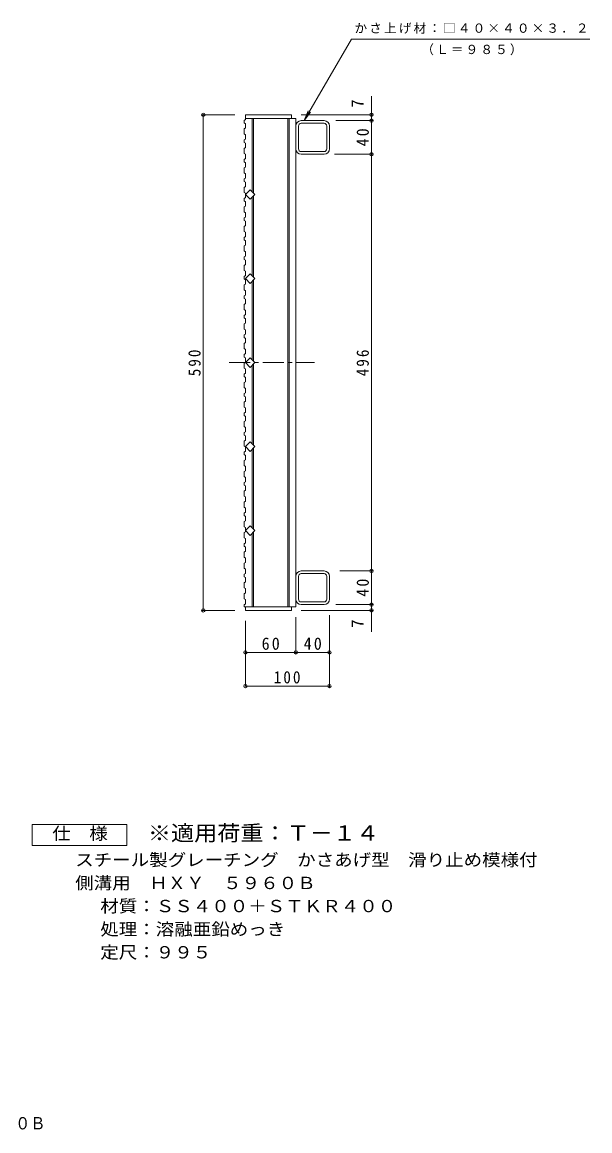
# Model space of a CAD drawing. Units: millimetres, scale not verified. Extents: x -841 to 845, y -687 to 672.
# Drawn here: x 170 to 845, y -687 to 633 of the extents above; entities that cross this region are included whole.
import ezdxf
from ezdxf.enums import TextEntityAlignment as Align

# ---------------------------------------------------------------- set-up
doc = ezdxf.new("R2010")
doc.units = ezdxf.units.MM
doc.header["$LTSCALE"] = 5
doc.header["$PDMODE"] = 32
doc.header["$PDSIZE"] = 4
doc.linetypes.add('CHAIN1', pattern=[8, 5, -1, 1, -1])
for name, color, linetype, lineweight in [('1-1_1-1ﾚｲﾔ', 2, 'Continuous', 9), ('1-2_1-2ﾚｲﾔ', 3, 'Continuous', 9), ('1-4_1-4ﾚｲﾔ', 7, 'Continuous', 9), ('F-4_F-4ﾚｲﾔ', 2, 'Continuous', 9)]:
    doc.layers.add(name, color=color, linetype=linetype, lineweight=lineweight)
doc.layers.add('F-5_F-5ﾚｲﾔ', color=2, linetype='Continuous')
doc.styles.add('ＭＳ ゴシック', font='')
doc.styles.get('ＭＳ ゴシック').set_extended_font_data('MS Gothic')

msp = doc.modelspace()

# ---------------------------------------------------------------- linework, layer by layer
at = {"layer": '1-1_1-1ﾚｲﾔ'}
for p, q in [((528.735, 515.833), (501.535, 515.833)), ((498.335, 482.233), (498.335, 509.433)), ((528.735, 512.633), (501.535, 512.633)), ((531.935, 482.233), (531.935, 509.433)), ((535.135, 482.233), (535.135, 509.433)), ((501.535, 479.033), (528.735, 479.033)), ((528.735, 475.833), (501.535, 475.833)), ((528.735, -20.167), (501.535, -20.167)), ((501.535, -23.367), (528.735, -23.367)), ((498.335, -26.567), (498.335, -53.767)), ((531.935, -26.567), (531.935, -53.767)), ((535.135, -26.567), (535.135, -53.767)), ((528.735, -56.967), (501.535, -56.967)), ((528.735, -60.167), (501.535, -60.167))]:
    msp.add_line(p, q, dxfattribs=at)
for centre, radius, start, end in [((501.535, 509.433), 6.4, 90, 180), ((528.735, 509.433), 6.4, 0, 90), ((501.535, 509.433), 3.2, 90, 180), ((528.735, 509.433), 3.2, 0, 90), ((501.535, 482.233), 6.4, 180, 270), ((501.535, 482.233), 3.2, 180, 270), ((528.735, 482.233), 6.4, 270, 0), ((528.735, 482.233), 3.2, 270, 0), ((501.535, -26.567), 6.4, 90, 180), ((501.535, -26.567), 3.2, 90, 180), ((528.735, -26.567), 6.4, 0, 90), ((528.735, -26.567), 3.2, 0, 90), ((501.535, -53.767), 6.4, 180, 270), ((501.535, -53.767), 3.2, 180, 270), ((528.735, -53.767), 3.2, 270, 0), ((528.735, -53.767), 6.4, 270, 0)]:
    msp.add_arc(centre, radius, start, end, dxfattribs=at)
at = {"layer": '1-2_1-2ﾚｲﾔ'}
for p, q in [((433.635, 516.19), (435.135, 517.19)), ((433.635, 516.19), (433.635, 513.19)), ((435.135, 522.833), (435.135, 517.19)), ((435.135, 518.333), (495.135, 518.333)), ((443.135, 431.147), (443.135, 518.333)), ((444.635, 429.647), (444.635, 518.333)), ((485.635, 518.333), (485.635, 322.833)), ((487.135, 518.333), (487.135, 322.833)), ((495.135, -62.667), (495.135, 518.333)), ((433.635, 513.19), (435.135, 512.19)), ((433.635, 506.077), (435.135, 507.077)), ((433.635, 506.077), (433.635, 500.077)), ((435.135, 512.19), (435.135, 507.077)), ((433.635, 500.077), (435.135, 499.077)), ((433.635, 492.964), (435.135, 493.964)), ((433.635, 492.964), (433.635, 489.964)), ((433.635, 489.964), (435.135, 488.964)), ((435.135, 493.964), (435.135, 499.077)), ((435.135, 488.964), (435.135, 483.851)), ((433.635, 482.851), (435.135, 483.851)), ((433.635, 482.851), (433.635, 476.851)), ((433.635, 476.851), (435.135, 475.851)), ((435.135, 470.738), (435.135, 475.851)), ((433.635, 469.738), (435.135, 470.738)), ((433.635, 469.738), (433.635, 466.738)), ((433.635, 466.738), (435.135, 465.738)), ((435.135, 465.738), (435.135, 460.625)), ((433.635, 459.625), (435.135, 460.625)), ((433.635, 459.625), (433.635, 453.625)), ((433.635, 453.625), (435.135, 452.625)), ((435.135, 447.512), (435.135, 452.625)), ((433.635, 446.512), (435.135, 447.512)), ((433.635, 446.512), (433.635, 443.512)), ((433.635, 443.512), (435.135, 442.512)), ((433.635, 436.399), (435.135, 437.399)), ((433.635, 436.399), (433.635, 430.399)), ((435.135, 442.512), (435.135, 437.399)), ((433.635, 430.399), (435.135, 429.399)), ((433.635, 423.286), (435.135, 424.286)), ((433.635, 423.286), (433.635, 420.286)), ((435.135, 424.286), (435.135, 429.399)), ((443.135, 331.147), (443.135, 424.519)), ((444.635, 329.647), (444.635, 426.019)), ((433.635, 420.286), (435.135, 419.286)), ((433.635, 413.173), (435.135, 414.173)), ((433.635, 413.173), (433.635, 407.173)), ((435.135, 419.286), (435.135, 414.173)), ((433.635, 407.173), (435.135, 406.173)), ((433.635, 400.06), (435.135, 401.06)), ((435.135, 401.06), (435.135, 406.173)), ((435.135, 396.06), (435.135, 390.947)), ((433.635, 389.947), (435.135, 390.947)), ((433.635, 389.947), (433.635, 383.947)), ((433.635, 383.947), (435.135, 382.947)), ((435.135, 377.834), (435.135, 382.947)), ((433.635, 376.834), (435.135, 377.834)), ((435.135, 372.834), (435.135, 367.721)), ((433.635, 366.721), (435.135, 367.721)), ((433.635, 366.721), (433.635, 360.721)), ((433.635, 360.721), (435.135, 359.721)), ((435.135, 354.608), (435.135, 359.721)), ((433.635, 353.608), (435.135, 354.608)), ((433.635, 343.495), (435.135, 344.495)), ((433.635, 343.495), (433.635, 337.495)), ((435.135, 349.608), (435.135, 344.495)), ((433.635, 337.495), (435.135, 336.495)), ((433.635, 330.382), (435.135, 331.382)), ((435.135, 331.382), (435.135, 336.495)), ((433.635, 320.268), (435.135, 321.268)), ((433.635, 320.268), (433.635, 314.268)), ((435.135, 326.382), (435.135, 321.268)), ((443.135, 277.833), (443.135, 324.519)), ((444.635, 277.833), (444.635, 326.019)), ((485.635, -62.667), (485.635, 322.833)), ((487.135, -62.667), (487.135, 322.833)), ((433.635, 314.268), (435.135, 313.269)), ((433.635, 307.156), (435.135, 308.155)), ((435.135, 308.155), (435.135, 313.269)), ((433.635, 297.042), (435.135, 298.042)), ((433.635, 297.042), (433.635, 291.042)), ((433.635, 291.042), (435.135, 290.042)), ((435.135, 303.155), (435.135, 298.042)), ((433.635, 283.929), (435.135, 284.929)), ((435.135, 284.929), (435.135, 290.042)), ((435.135, 279.929), (435.135, 274.816)), ((443.135, 277.833), (443.135, 231.147)), ((444.635, 277.833), (444.635, 229.647)), ((433.635, 273.816), (435.135, 274.816)), ((433.635, 273.816), (433.635, 267.816)), ((433.635, 267.816), (435.135, 266.816)), ((435.135, 261.703), (435.135, 266.816)), ((433.635, 260.703), (435.135, 261.703)), ((433.635, 250.59), (435.135, 251.59)), ((435.135, 256.703), (435.135, 251.59)), ((433.635, 250.59), (433.635, 244.59)), ((433.635, 244.59), (435.135, 243.59)), ((433.635, 237.477), (435.135, 238.477)), ((435.135, 238.477), (435.135, 243.59)), ((433.635, 227.364), (435.135, 228.364)), ((433.635, 227.364), (433.635, 221.364)), ((435.135, 233.477), (435.135, 228.364)), ((443.135, 224.519), (443.135, 131.147)), ((444.635, 226.019), (444.635, 129.647)), ((433.635, 221.364), (435.135, 220.364)), ((433.635, 214.251), (435.135, 215.251)), ((435.135, 215.251), (435.135, 220.364)), ((433.635, 204.138), (435.135, 205.138)), ((433.635, 204.138), (433.635, 198.138)), ((433.635, 198.138), (435.135, 197.138)), ((435.135, 210.251), (435.135, 205.138)), ((433.635, 191.025), (435.135, 192.025)), ((435.135, 192.025), (435.135, 197.138)), ((435.135, 187.025), (435.135, 181.912)), ((433.635, 180.912), (435.135, 181.912)), ((433.635, 180.912), (433.635, 174.912)), ((433.635, 174.912), (435.135, 173.912)), ((435.135, 168.799), (435.135, 173.912)), ((433.635, 167.799), (435.135, 168.799)), ((433.635, 157.686), (435.135, 158.686)), ((435.135, 163.799), (435.135, 158.686)), ((433.635, 157.686), (433.635, 151.686)), ((433.635, 151.686), (435.135, 150.686)), ((433.635, 144.573), (435.135, 145.573)), ((435.135, 145.573), (435.135, 150.686)), ((433.635, 134.459), (435.135, 135.459)), ((433.635, 134.459), (433.635, 128.459)), ((435.135, 140.573), (435.135, 135.459)), ((433.635, 128.459), (435.135, 127.459)), ((433.635, 121.346), (435.135, 122.346)), ((435.135, 122.346), (435.135, 127.459)), ((443.135, 124.519), (443.135, 31.147)), ((444.635, 126.019), (444.635, 29.647)), ((433.635, 111.233), (435.135, 112.233)), ((433.635, 111.233), (433.635, 105.233)), ((435.135, 117.346), (435.135, 112.233)), ((433.635, 105.233), (435.135, 104.233)), ((433.635, 98.12), (435.135, 99.12)), ((433.635, 98.12), (433.635, 92.12)), ((435.135, 104.233), (435.135, 99.12)), ((433.635, 92.12), (435.135, 91.12)), ((433.635, 85.007), (435.135, 86.007)), ((435.135, 86.007), (435.135, 91.12)), ((435.135, 81.007), (435.135, 75.894)), ((433.635, 74.894), (435.135, 75.894)), ((433.635, 74.894), (433.635, 68.894)), ((433.635, 68.894), (435.135, 67.894)), ((435.135, 67.894), (435.135, 62.781)), ((433.635, 61.781), (435.135, 62.781)), ((433.635, 61.781), (433.635, 55.781)), ((433.635, 55.781), (435.135, 54.781)), ((435.135, 49.668), (435.135, 54.781)), ((433.635, 48.668), (435.135, 49.668)), ((435.135, 44.668), (435.135, 39.555)), ((433.635, 38.555), (435.135, 39.555)), ((433.635, 38.555), (433.635, 32.555)), ((433.635, 32.555), (435.135, 31.555)), ((433.635, 25.442), (435.135, 26.442)), ((435.135, 31.555), (435.135, 26.442)), ((433.635, 25.442), (433.635, 19.442)), ((433.635, 19.442), (435.135, 18.442)), ((433.635, 12.329), (435.135, 13.329)), ((435.135, 13.329), (435.135, 18.442)), ((443.135, 24.519), (443.135, -62.667)), ((444.635, 26.019), (444.635, -62.667)), ((433.635, 2.216), (435.135, 3.216)), ((433.635, 2.216), (433.635, -3.784)), ((435.135, 8.329), (435.135, 3.216)), ((433.635, -3.784), (435.135, -4.784)), ((433.635, -10.897), (435.135, -9.897)), ((433.635, -10.897), (433.635, -16.897)), ((435.135, -4.784), (435.135, -9.897)), ((433.635, -16.897), (435.135, -17.897)), ((433.635, -24.01), (435.135, -23.01)), ((435.135, -23.01), (435.135, -17.897)), ((433.635, -34.124), (435.135, -33.123)), ((433.635, -34.124), (433.635, -40.123)), ((435.135, -28.01), (435.135, -33.123)), ((433.635, -40.123), (435.135, -41.123)), ((433.635, -47.237), (435.135, -46.236)), ((433.635, -47.237), (433.635, -53.237)), ((435.135, -41.123), (435.135, -46.236)), ((433.635, -53.237), (435.135, -54.237)), ((433.635, -60.35), (435.135, -59.35)), ((433.635, -60.35), (433.635, -62.667)), ((435.135, -62.667), (433.635, -62.667)), ((435.135, -59.35), (435.135, -54.237)), ((435.135, -62.667), (495.135, -62.667)), ((490.135, -67.167), (490.135, -62.667))]:
    msp.add_line(p, q, dxfattribs=at)
at = {"layer": '1-2_1-2ﾚｲﾔ', "linetype": 'CHAIN1'}
msp.add_line((415.723, 227.833), (517.526, 227.833), dxfattribs=at)
at = {"layer": '1-2_1-2ﾚｲﾔ'}
for points in [[(435.135, 522.833), (490.135, 522.833), (490.135, 518.333)], [(433.635, 400.06), (433.635, 397.06), (435.135, 396.06)], [(433.635, 376.834), (433.635, 373.834), (435.135, 372.834)], [(433.635, 353.608), (433.635, 350.608), (435.135, 349.608)], [(433.635, 330.382), (433.635, 327.381), (435.135, 326.382)], [(433.635, 307.156), (433.635, 304.155), (435.135, 303.155)], [(433.635, 283.929), (433.635, 280.929), (435.135, 279.929)], [(433.635, 260.703), (433.635, 257.703), (435.135, 256.703)], [(433.635, 237.477), (433.635, 234.477), (435.135, 233.477)], [(433.635, 214.251), (433.635, 211.251), (435.135, 210.251)], [(433.635, 191.025), (433.635, 188.025), (435.135, 187.025)], [(433.635, 167.799), (433.635, 164.799), (435.135, 163.799)], [(433.635, 144.573), (433.635, 141.573), (435.135, 140.573)], [(433.635, 121.346), (433.635, 118.346), (435.135, 117.346)], [(433.635, 85.007), (433.635, 82.007), (435.135, 81.007)], [(433.635, 48.668), (433.635, 45.668), (435.135, 44.668)], [(433.635, 12.329), (433.635, 9.329), (435.135, 8.329)], [(433.635, -24.01), (433.635, -27.01), (435.135, -28.01)], [(435.135, -62.667), (435.135, -67.167), (490.135, -67.167)]]:
    msp.add_lwpolyline(points, dxfattribs=at)
for points in [[(446.449, 427.833), (440.792, 422.176), (435.135, 427.833), (440.792, 433.49)], [(446.449, 327.833), (440.792, 322.176), (435.135, 327.833), (440.792, 333.49)], [(446.449, 227.833), (440.792, 233.49), (435.135, 227.833), (440.792, 222.176)], [(446.449, 127.833), (440.792, 133.49), (435.135, 127.833), (440.792, 122.176)], [(446.449, 27.833), (440.792, 33.49), (435.135, 27.833), (440.792, 22.176)]]:
    msp.add_lwpolyline(points, close=True, dxfattribs=at)
at = {"layer": '1-4_1-4ﾚｲﾔ'}
for p, q in [((505.135, 515.833), (561.138, 612.833)), ((844.69, 612.833), (561.138, 612.833)), ((585.135, -92.543), (585.135, 545.106)), ((422.635, 522.833), (383.635, 522.833)), ((385.135, -67.167), (385.135, 522.833)), ((501.635, 522.833), (586.635, 522.833)), ((505.135, 515.833), (509.919, 527.382)), ((505.135, 515.833), (512.745, 525.75)), ((542.635, 515.833), (586.635, 515.833)), ((541.235, 475.833), (586.635, 475.833)), ((547.635, -20.167), (586.635, -20.167)), ((542.635, -60.167), (586.635, -60.167)), ((422.635, -67.167), (383.635, -67.167)), ((495.135, -75.167), (495.135, -118.667)), ((501.635, -67.167), (586.635, -67.167)), ((535.135, -72.667), (535.135, -158.667)), ((435.135, -79.667), (435.135, -157.167)), ((435.135, -117.167), (535.135, -117.167)), ((435.135, -157.167), (535.135, -157.167))]:
    msp.add_line(p, q, dxfattribs=at)
for p in [(385.135, 522.833), (585.135, 522.833), (585.135, 515.833), (585.135, 475.833), (585.135, -20.167), (385.135, -67.167), (585.135, -60.167), (585.135, -67.167), (435.135, -117.167), (495.135, -117.167), (535.135, -117.167), (435.135, -157.167), (535.135, -157.167)]:
    msp.add_point(p, dxfattribs=at)
at = {"layer": 'F-4_F-4ﾚｲﾔ'}
msp.add_lwpolyline([(181.716, -346.756), (181.716, -321.756), (294.216, -321.756), (294.216, -346.756)], close=True, dxfattribs=at)

# ---------------------------------------------------------------- texts
at = {"layer": '1-4_1-4ﾚｲﾔ', "color": 2, "style": 'ＭＳ ゴシック'}
for p in [(580.135, 531.199), (580.135, -87.762)]:
    msp.add_text('7', height=14.66, rotation=90, dxfattribs=at).set_placement(p, align=Align.BOTTOM_LEFT)
at = {"layer": '1-4_1-4ﾚｲﾔ', "char_height": 11, "attachment_point": 7, "style": 'ＭＳ ゴシック'}
for s, insert in [('\\T1.17;かさ上げ材：□４０×４０×３．２', (564.897, 619.233)), ('\\T1.17;（Ｌ＝９８５）', (644.359, 593.613))]:
    msp.add_mtext(s, dxfattribs=dict(at, insert=insert))
at = {"layer": '1-4_1-4ﾚｲﾔ', "color": 2, "char_height": 14.66, "attachment_point": 7, "rotation": 90, "style": 'ＭＳ ゴシック'}
for s, insert in [('\\T1.27;\\W0.95;40', (582.135, 485.208)), ('\\T1.27;\\W0.9;590', (382.135, 211.583)), ('\\T1.27;\\W0.9;496', (582.135, 211.583)), ('\\T1.27;\\W0.95;40', (582.135, -50.792))]:
    msp.add_mtext(s, dxfattribs=dict(at, insert=insert))
at = {"layer": '1-4_1-4ﾚｲﾔ', "color": 2, "char_height": 14.66, "attachment_point": 7, "style": 'ＭＳ ゴシック'}
for s, insert in [('\\T1.27;\\W0.95;60', (454.51, -114.167)), ('\\T1.27;\\W0.95;40', (504.51, -114.167)), ('\\T1.27;\\W0.9;100', (468.885, -154.167))]:
    msp.add_mtext(s, dxfattribs=dict(at, insert=insert))
at = {"layer": 'F-4_F-4ﾚｲﾔ', "style": 'ＭＳ ゴシック', "width": 1.1}
for s, p in [('仕\u3000様', (205.466, -344.256)), ('スチール製グレーチング\u3000かさあげ型\u3000滑り止め模様付', (232.76, -375.716)), ('側溝用\u3000ＨＸＹ\u3000５９６０Ｂ', (232.76, -403.217)), ('材質：ＳＳ４００＋ＳＴＫＲ４００', (262.617, -430.715)), ('処理：溶融亜鉛めっき', (262.617, -458.216)), ('定尺：９９５', (262.617, -485.716))]:
    msp.add_text(s, height=14.66, dxfattribs=at).set_placement(p, align=Align.BOTTOM_LEFT)
at = {"layer": 'F-5_F-5ﾚｲﾔ', "color": 3, "style": 'ＭＳ ゴシック', "width": 1.1}
msp.add_text('※適用荷重：Ｔ－１４', height=18.33, dxfattribs=at).set_placement((319.216, -346.756), align=Align.BOTTOM_LEFT)
at = {"layer": 'F-5_F-5ﾚｲﾔ', "style": 'ＭＳ ゴシック', "width": 0.9}
msp.add_text('側溝用\u3000ＨＸＹ\u3000５９６０Ｂ', height=14.66, dxfattribs=at).set_placement((-36.545, -689.202), align=Align.BOTTOM_LEFT)

doc.saveas('drawing.dxf')
